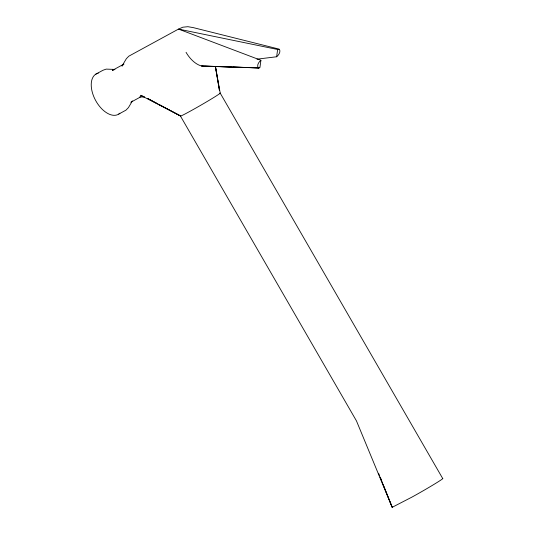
<?xml version="1.0" encoding="UTF-8"?>
<svg xmlns="http://www.w3.org/2000/svg" width="534" height="534" viewBox="0 0 534 534"><rect width="100%" height="100%" fill="white"/><g stroke="black" fill="none" stroke-linecap="round" stroke-linejoin="round"><path stroke-width="0.8" d="M122.98 65.075L121.979 66.089L126.351 58.7L128.848 56.163L178.503 29.09L260.912 60.275L259.931 67.551L258.603 67.965L201.585 65.982L231.229 66.964M276.645 56.764L277.627 49.488L279.449 49.282C280.884 51.865 278.688 55.129 276.645 56.764L256.994 59.161M132.399 100.913L128.427 107.634L125.931 110.171L118.762 114.082M260.912 60.275C258.87 61.911 256.674 65.175 258.102 67.758L258.603 67.965M95.74 74.206L102.908 70.294L106.186 69.113L115.01 69.427L112.387 70.375L123.975 64.06M130.803 102.274L140.943 96.747M246.808 67.511L205.423 66.236A23.035 13.237 61.4 0 1 186.046 52.312M248.464 67.564L259.224 67.891L248.517 67.538M232.877 67.017L246.875 67.484M139.768 96.908L144.581 97.075M277.627 49.488L178.503 29.09L182.828 27.201L187.888 26.7L193.335 27.634L278.948 49.075M144.067 96.681L140.616 95.286L180.739 116.038L158.705 104.357M157.236 103.583L147.691 98.516L180.412 115.985L356.478 420.932L392.203 507.3L411.721 497.221A23.035 0.801 -30 0 0 433.888 484.445A23.035 0.801 -30 0 0 442.446 478.564M442.766 478.618L220.228 93.163L215.396 66.329M380.228 477.202L382.684 483.377M383.299 484.919L392.203 507.3L382.231 482.496M378.566 473.251L379.487 475.56M380.095 477.102L381.623 480.954M215.436 67.124L217.391 78.491M217.672 80.113L219.487 90.673M215.569 66.883L219.494 90.647M219.901 93.11A23.035 0.801 -30 0 1 201.558 104.784A23.035 0.801 -30 0 1 180.412 115.985M119.863 113.221A23.035 13.237 61.4 0 1 95.519 100.279A23.035 13.237 61.4 0 1 98.309 73.145"/></g></svg>
